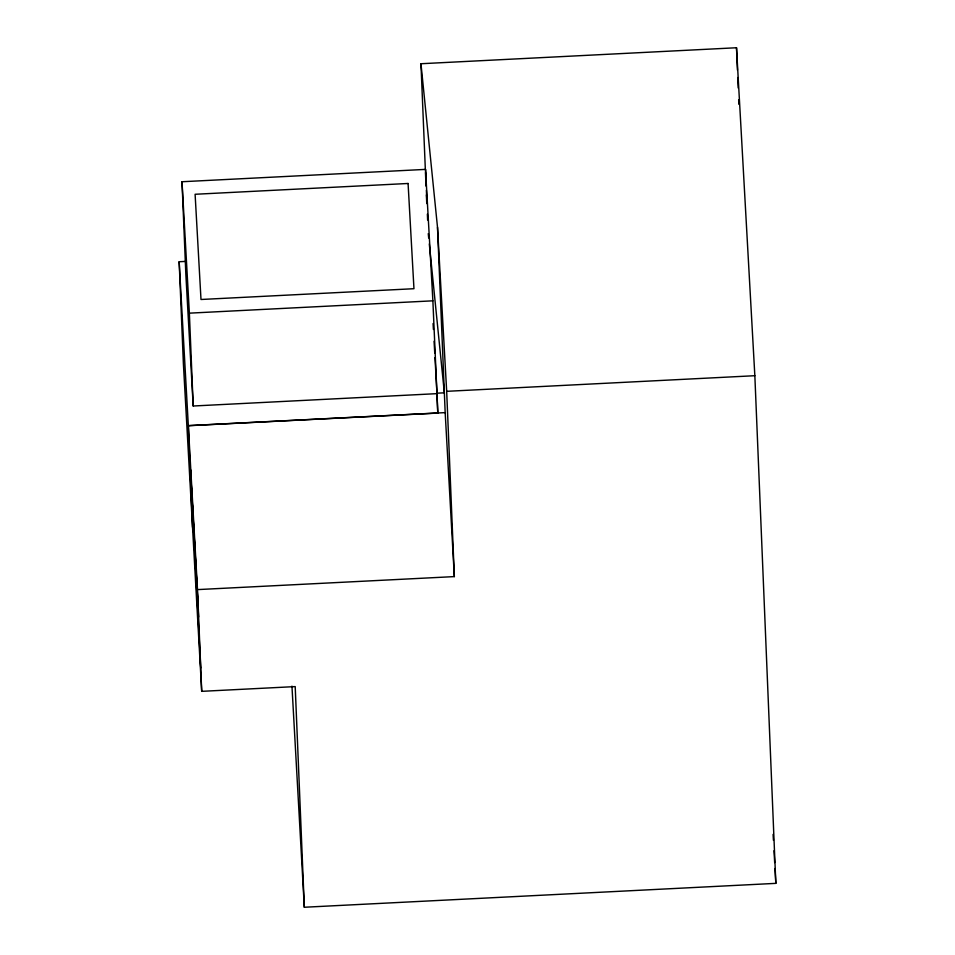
<?xml version="1.0" encoding="UTF-8"?>
<svg xmlns="http://www.w3.org/2000/svg" width="955" height="955" viewBox="0 0 955 955"><rect width="100%" height="100%" fill="white"/><g stroke="black" fill="none" stroke-linecap="round" stroke-linejoin="round"><path stroke-width="1.43" d="M425.345 169.572L420.964 63.734L736.508 47.75L754.844 375.709L775.83 883.363L304.323 907.25L291.955 686.132M436.71 393.663L193.208 406.006L185.855 274.574L182.011 181.737L425.524 169.393L432.878 300.825L437.796 413.073L188.338 425.715M304.323 907.25L295.202 686.597L201.708 691.336L183.372 363.366L179.17 261.73L185.103 261.431M193.208 406.006L189.365 313.156L432.878 300.825M201.708 691.336L197.494 589.605L454.341 576.605L446.677 391.323L754.844 375.709M437.796 413.073L436.972 393.185L444.35 392.815L429.296 243.943M420.964 63.734L437.509 227.338L445.173 412.62L188.326 425.632L192.54 527.351M428.258 233.629L428.7 238.046M773.096 834.395L773.431 840.328M774.004 850.714L774.672 862.592M775.006 868.525L775.83 883.363M437.509 227.338L446.677 391.323M445.173 412.62L454.341 576.605M433.081 323.566L433.415 329.475M434.071 341.281L434.74 353.099M434.979 357.528L436.972 393.185M182.011 181.737L189.365 313.156M179.17 261.73L197.494 589.605M198.353 610.257L190.487 469.562L200.741 668.023M198.628 616.978L191.645 492.004L193.292 531.756M736.508 47.75L737.439 70.085M737.738 77.522L738.167 87.944M738.669 99.857L738.848 104.322M425.524 169.393L426.205 185.771M426.384 190.236L426.945 203.642M427.374 214.063L427.625 220.02M425.464 172.557L426.026 185.974M426.396 194.916L426.694 202.365M408.083 183.479L195.107 194.271L200.992 299.488L413.957 288.708L408.083 183.479"/></g></svg>
